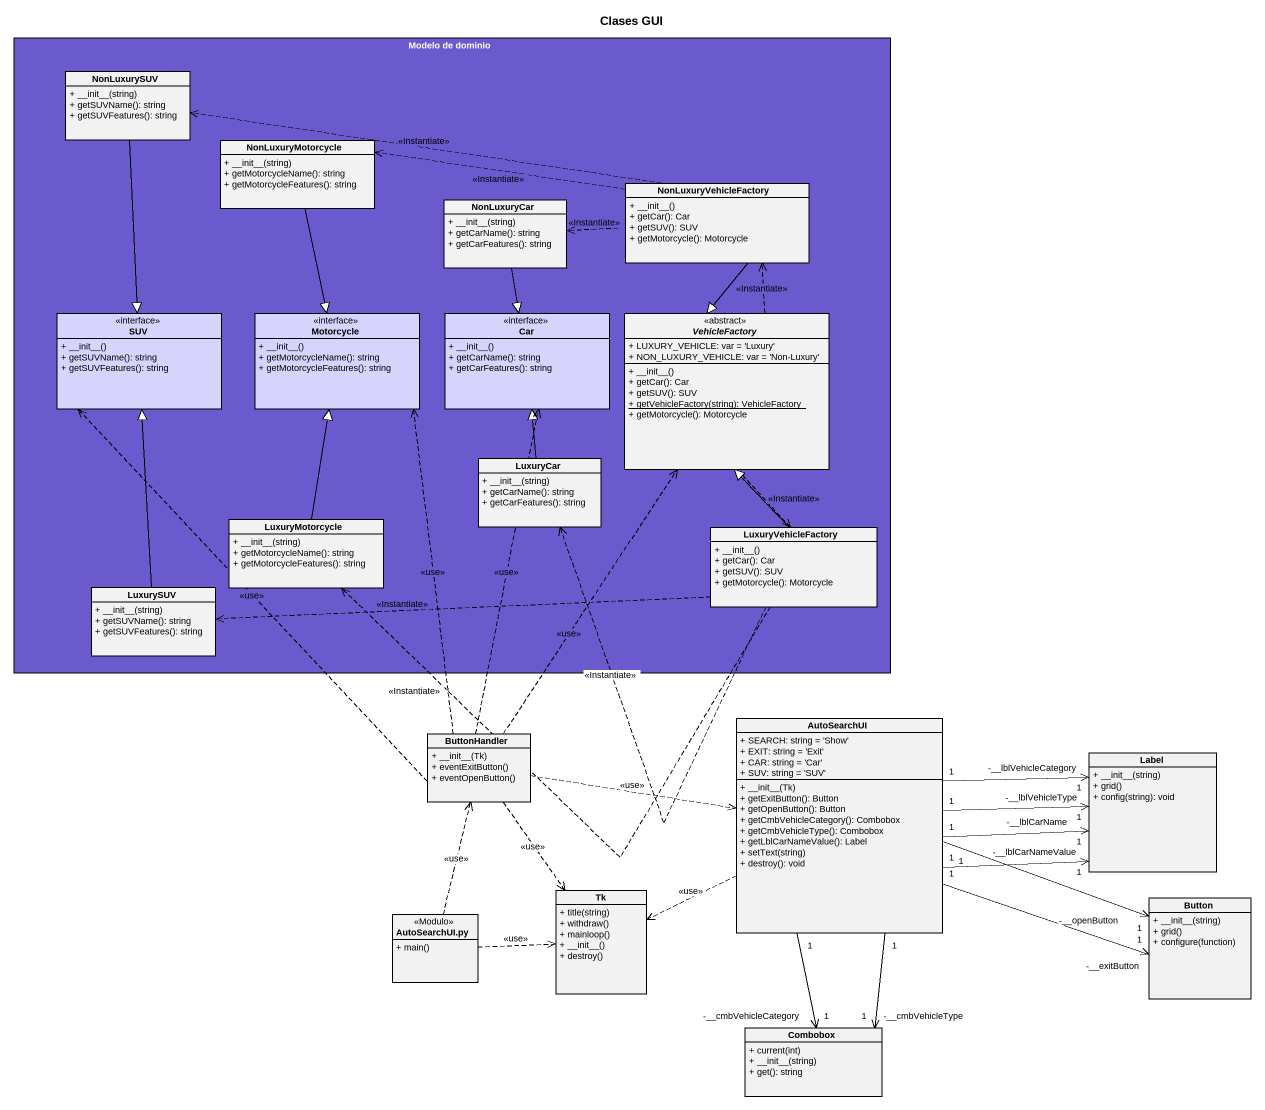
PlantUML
@startuml
title Clases GUI
hide circle
hide empty members
skinparam classAttributeIconSize 0
rectangle "Modelo de dominio" as Modelo_de_dominio #6A5ACD {
  class NonLuxurySUV {
    + ~__init~__(string)
    + getSUVName(): string
    + getSUVFeatures(): string
  }
  class NonLuxuryMotorcycle {
    + ~__init~__(string)
    + getMotorcycleName(): string
    + getMotorcycleFeatures(): string
  }
  class NonLuxuryVehicleFactory {
    + ~__init~__()
    + getCar(): Car
    + getSUV(): SUV
    + getMotorcycle(): Motorcycle
  }
  class NonLuxuryCar {
    + ~__init~__(string)
    + getCarName(): string
    + getCarFeatures(): string
  }
  class SUV <<interface>> #D6D4FC {
    + ~__init~__()
    + getSUVName(): string
    + getSUVFeatures(): string
  }
  class Motorcycle <<interface>> #D6D4FC {
    + ~__init~__()
    + getMotorcycleName(): string
    + getMotorcycleFeatures(): string
  }
  class Car <<interface>> #D6D4FC {
    + ~__init~__()
    + getCarName(): string
    + getCarFeatures(): string
  }
  abstract class VehicleFactory <<abstract>> {
    + LUXURY_VEHICLE: var = 'Luxury'
    + NON_LUXURY_VEHICLE: var = 'Non-Luxury'
    + ~__init~__()
    + getCar(): Car
    + getSUV(): SUV
    {static} + getVehicleFactory(string): VehicleFactory
    + getMotorcycle(): Motorcycle
  }
  class LuxuryCar {
    + ~__init~__(string)
    + getCarName(): string
    + getCarFeatures(): string
  }
  class LuxuryMotorcycle {
    + ~__init~__(string)
    + getMotorcycleName(): string
    + getMotorcycleFeatures(): string
  }
  class LuxuryVehicleFactory {
    + ~__init~__()
    + getCar(): Car
    + getSUV(): SUV
    + getMotorcycle(): Motorcycle
  }
  class LuxurySUV {
    + ~__init~__(string)
    + getSUVName(): string
    + getSUVFeatures(): string
  }
}
class AutoSearchUI {
  + SEARCH: string = 'Show'
  + EXIT: string = 'Exit'
  + CAR: string = 'Car'
  + SUV: string = 'SUV'
  + ~__init~__(Tk)
  + getExitButton(): Button
  + getOpenButton(): Button
  + getCmbVehicleCategory(): Combobox
  + getCmbVehicleType(): Combobox
  + getLblCarNameValue(): Label
  + setText(string)
  + destroy(): void
}
class ButtonHandler {
  + ~__init~__(Tk)
  + eventExitButton()
  + eventOpenButton()
}
class "Label" as Label_ {
  + ~__init~__(string)
  + grid()
  + config(string): void
}
class "AutoSearchUI.py" as AutoSearchUI_py <<Modulo>> {
  + main()
}
class Tk {
  + title(string)
  + withdraw()
  + mainloop()
  + ~__init~__()
  + destroy()
}
class Button {
  + ~__init~__(string)
  + grid()
  + configure(function)
}
class Combobox {
  + current(int)
  + ~__init~__(string)
  + get(): string
}
NonLuxurySUV --|> SUV
NonLuxuryMotorcycle --|> Motorcycle
NonLuxuryVehicleFactory .left.> NonLuxurySUV : <<Instantiate>>
NonLuxuryVehicleFactory .left.> NonLuxuryMotorcycle : <<Instantiate>>
NonLuxuryVehicleFactory .left.> NonLuxuryCar : <<Instantiate>>
NonLuxuryVehicleFactory --|> VehicleFactory
NonLuxuryCar --|> Car
VehicleFactory .up.> NonLuxuryVehicleFactory : <<Instantiate>>
VehicleFactory ..> LuxuryVehicleFactory : <<Instantiate>>
LuxuryCar -up-|> Car
LuxuryMotorcycle -up-|> Motorcycle
LuxuryVehicleFactory -up-|> VehicleFactory
LuxuryVehicleFactory .left.> LuxuryCar : <<Instantiate>>
LuxuryVehicleFactory .left.> LuxuryMotorcycle : <<Instantiate>>
LuxuryVehicleFactory .left.> LuxurySUV : <<Instantiate>>
LuxurySUV -up-|> SUV
AutoSearchUI "1" -right-> "-__lblVehicleType\n1" Label_
AutoSearchUI "1" -right-> "-__lblCarNameValue\n1" Label_
AutoSearchUI "1" -right-> "-__lblCarName\n1" Label_
AutoSearchUI "1" -right-> "-__lblVehicleCategory\n1" Label_
AutoSearchUI .left.> Tk : <<use>>
AutoSearchUI "1" -right-> "-__openButton\n1" Button
AutoSearchUI "1" -right-> "-__exitButton\n1" Button
AutoSearchUI "1" --> "-__cmbVehicleCategory\n1" Combobox
AutoSearchUI "1" --> "-__cmbVehicleType\n1" Combobox
ButtonHandler .up.> SUV : <<use>>
ButtonHandler .up.> Motorcycle : <<use>>
ButtonHandler .up.> Car : <<use>>
ButtonHandler .up.> VehicleFactory : <<use>>
ButtonHandler .right.> AutoSearchUI : <<use>>
ButtonHandler ..> Tk : <<use>>
AutoSearchUI_py .up.> ButtonHandler : <<use>>
AutoSearchUI_py .right.> Tk : <<use>>
@enduml
